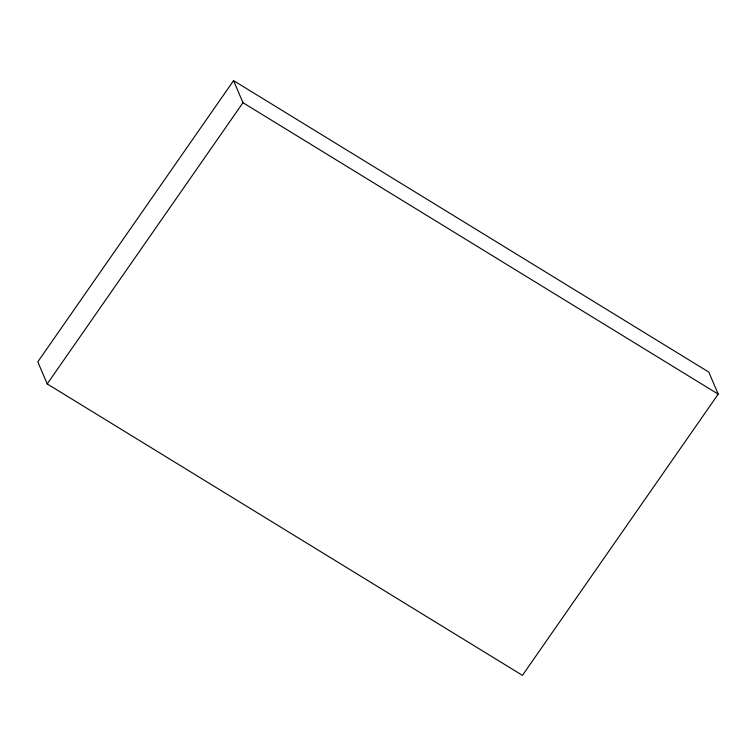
<?xml version="1.0" encoding="UTF-8"?>
<svg xmlns="http://www.w3.org/2000/svg" width="756" height="756" viewBox="0 0 756 756"><rect width="100%" height="100%" fill="white"/><g stroke="black" fill="none" stroke-linecap="round" stroke-linejoin="round"><path stroke-width="1.13" d="M233.557 80.637L37.8 361.859L47.212 383.925L522.443 675.363L718.2 394.141L708.788 372.075L233.557 80.637L242.969 102.703L718.2 394.141M47.212 383.925L242.969 102.703"/></g></svg>
